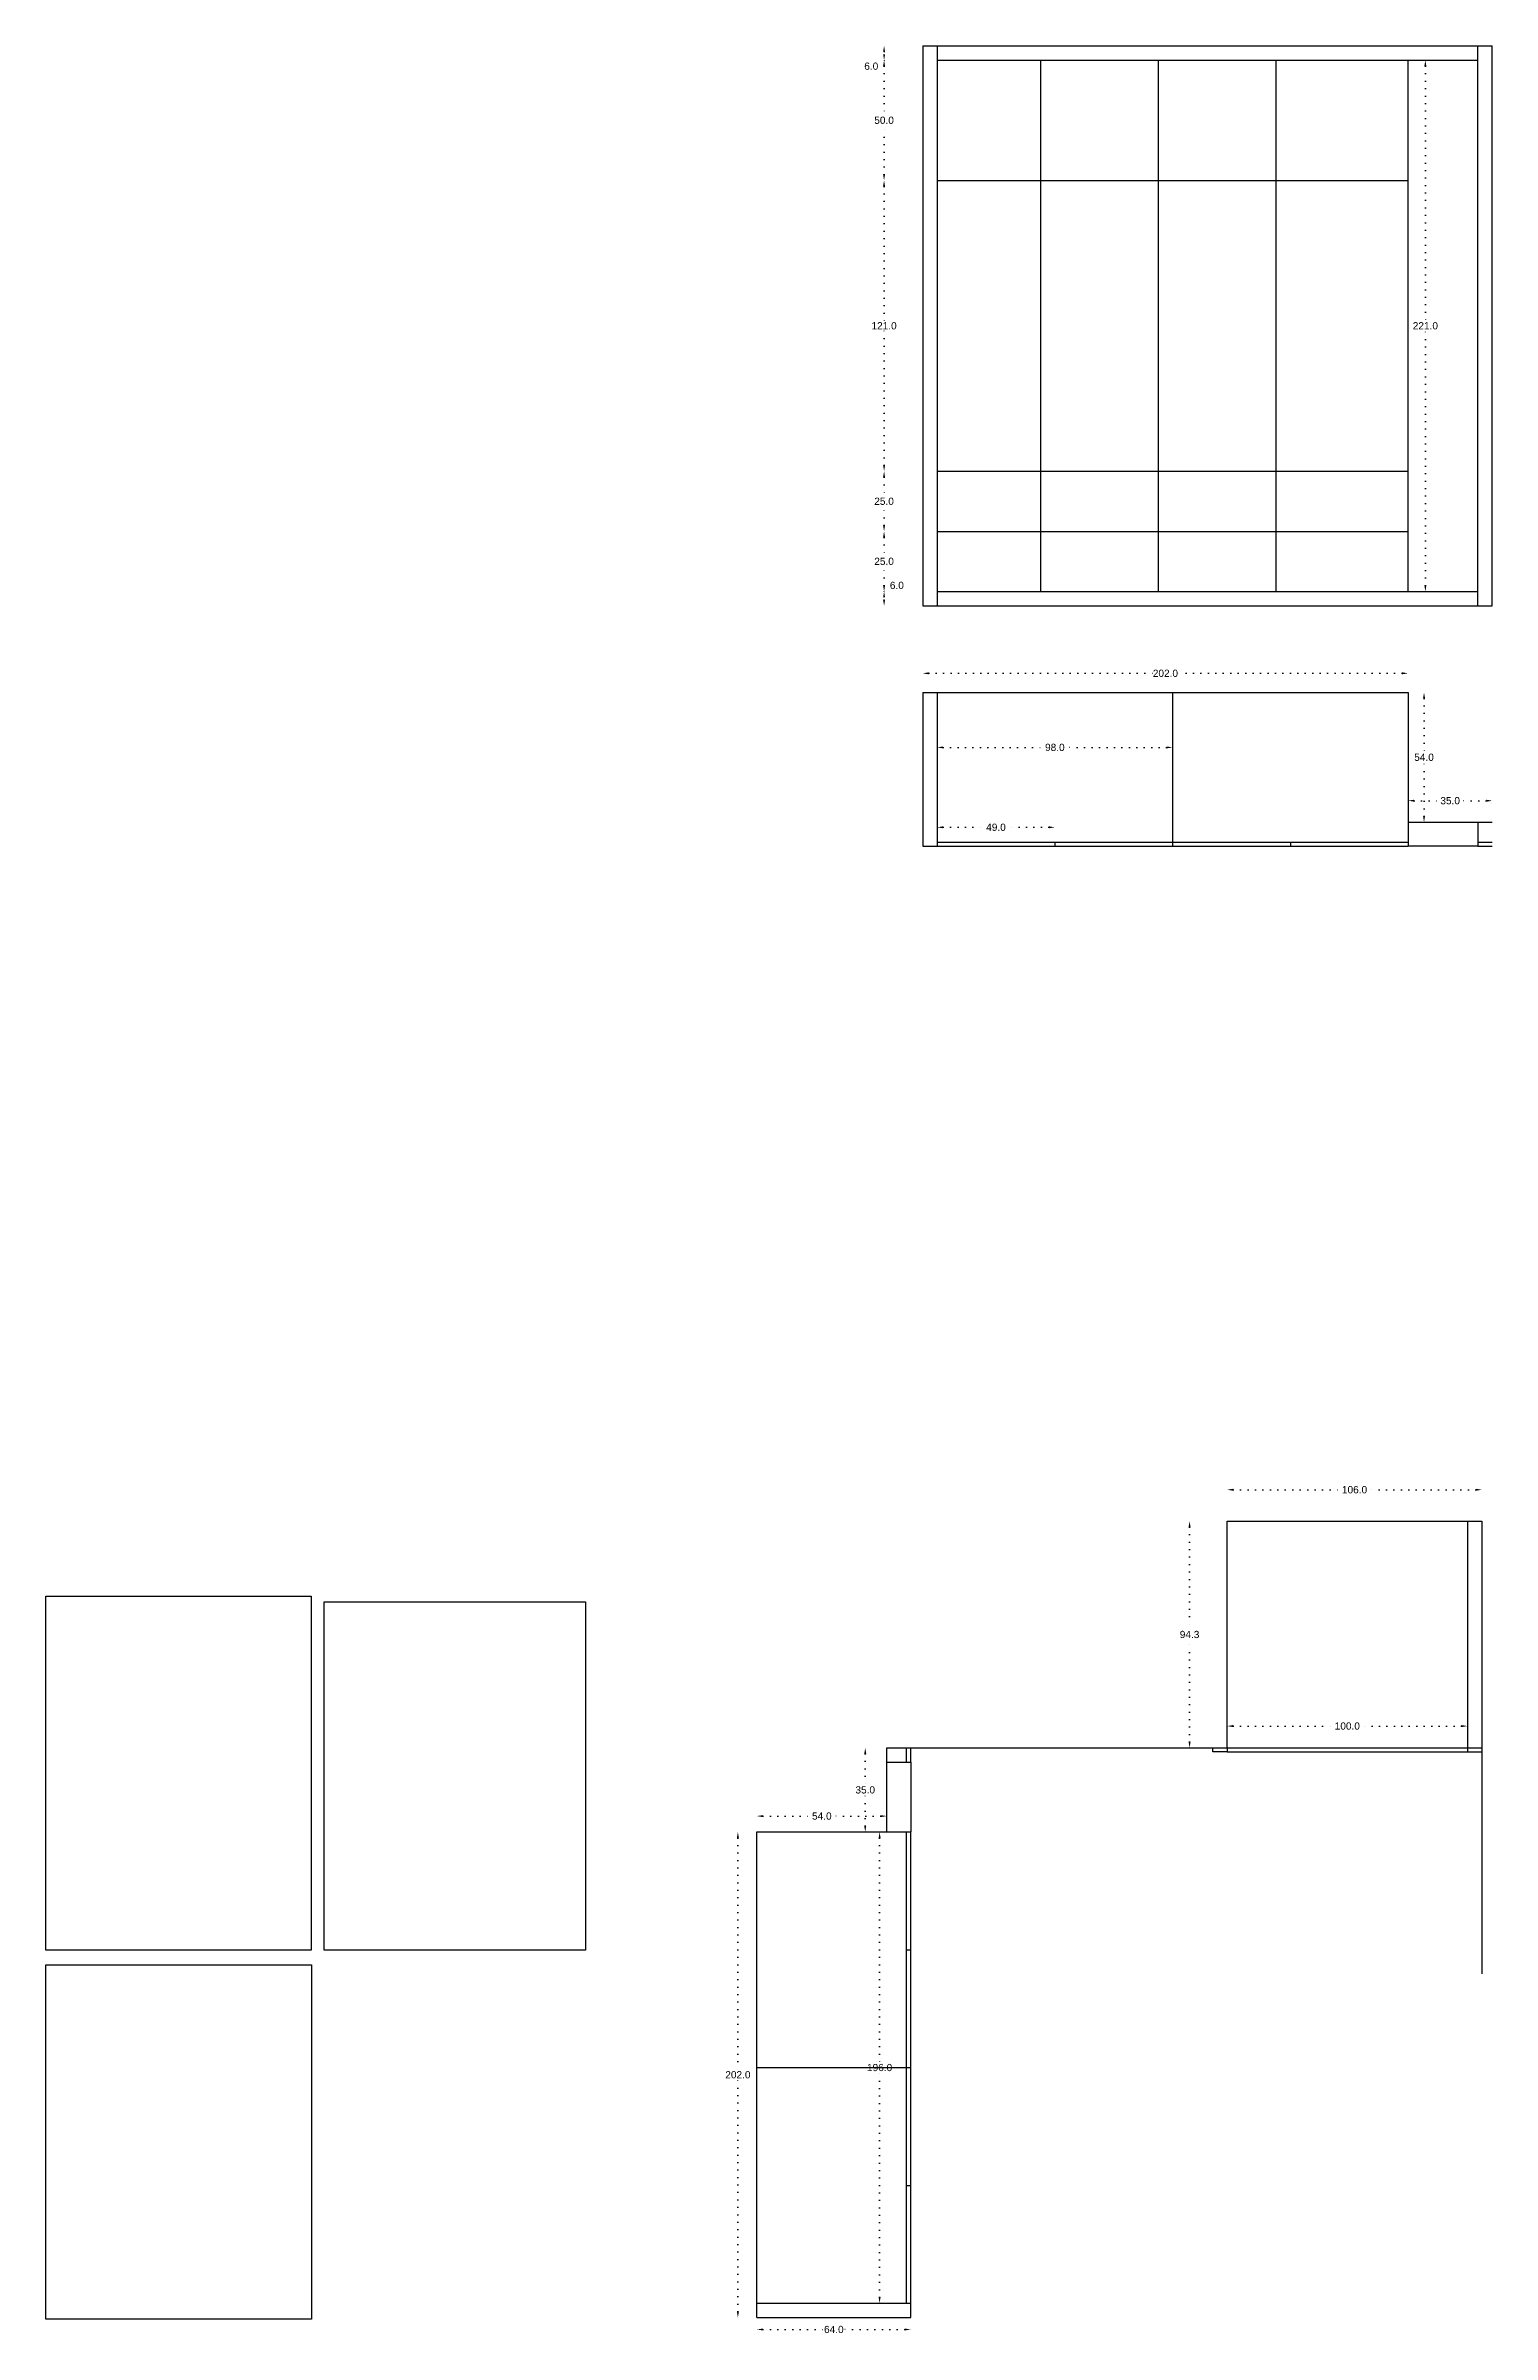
# Model space of a CAD drawing. Header units: inches. Extents: x 6 to 608, y -4 to 948.
import ezdxf

# ---------------------------------------------------------------- set-up
doc = ezdxf.new("R2010")
doc.units = ezdxf.units.IN
doc.header["$MEASUREMENT"] = 0
doc.linetypes.add('ACAD_ISO07W100', pattern=[3, 0, -3])
doc.styles.get("Standard").update_dxf_attribs({"font": 'arial.ttf'})
doc.dimstyles.get("Standard").update_dxf_attribs({"dimtxt": 3, "dimasz": 2.5, "dimexe": 0.18, "dimexo": 0.0625, "dimgap": 0.09, "dimtad": 0, "dimtih": 1, "dimtoh": 1, "dimdec": 1, "dimzin": 0, "dimdsep": 46, "dimtxsty": 'Standard', "dimcen": 0.09, "dimse1": 1, "dimse2": 1, "dimadec": 0, "dimazin": 0, "dimtfac": 1, "dimtdec": 1, "dimtofl": 0, "dimtmove": 0, "dimatfit": 3, "dimfxl": 1, "dimtolj": 1, "dimtzin": 0, "dimarcsym": 0})
picture_1 = doc.add_image_def('image1.jpeg', size_in_pixel=(3024, 4032))
picture_2 = doc.add_image_def('image2.jpeg', size_in_pixel=(3024, 4032))
picture_3 = doc.add_image_def('image3.jpeg', size_in_pixel=(3024, 4032))

# ---------------------------------------------------------------- blocks, each defined once
blk = doc.blocks.new('*D1')
at = {"color": 0, "linetype": 'ACAD_ISO07W100', "lineweight": -2, "transparency": 16777216}
for p, q in [((294.42, 202.71), (294.42, 105.83)), ((294.42, 5.71), (294.42, 102.59))]:
    blk.add_line(p, q, dxfattribs=at)
at = {"color": 0, "transparency": 16777216}
for points in [[(294, 202.71), (294.84, 202.71), (294.42, 205.21)], [(294, 5.71), (294.84, 5.71), (294.42, 3.21)]]:
    blk.add_solid(points, dxfattribs=at)
at = {"layer": 'Defpoints', "color": 0, "transparency": 16777216}
for p in [(294.42, 205.21), (302.35, 205.21), (302.35, 3.21)]:
    blk.add_point(p, dxfattribs=at)
at = {"color": 0, "transparency": 16777216, "insert": (294.42, 104.21), "char_height": 3, "attachment_point": 5}
blk.add_mtext('\\A1;202.0', dxfattribs=at)
blk = doc.blocks.new('*D2')
at = {"color": 0, "linetype": 'ACAD_ISO07W100', "lineweight": -2, "transparency": 16777216}
for p, q in [((304.85, 211.83), (325.37, 211.83)), ((353.85, 211.83), (333.33, 211.83))]:
    blk.add_line(p, q, dxfattribs=at)
at = {"color": 0, "transparency": 16777216}
for points in [[(304.85, 212.24), (304.85, 211.41), (302.35, 211.83)], [(353.85, 212.24), (353.85, 211.41), (356.35, 211.83)]]:
    blk.add_solid(points, dxfattribs=at)
at = {"layer": 'Defpoints', "color": 0, "transparency": 16777216}
for p in [(356.35, 211.83), (302.35, 205.21), (356.35, 205.21)]:
    blk.add_point(p, dxfattribs=at)
at = {"color": 0, "transparency": 16777216, "insert": (329.35, 211.83), "char_height": 3, "attachment_point": 5}
blk.add_mtext('\\A1;54.0', dxfattribs=at)
blk = doc.blocks.new('*D3')
at = {"color": 0, "linetype": 'ACAD_ISO07W100', "lineweight": -2, "transparency": 16777216}
for p, q in [((347.41, 237.71), (347.41, 224.33)), ((347.41, 207.71), (347.41, 221.09))]:
    blk.add_line(p, q, dxfattribs=at)
at = {"color": 0, "transparency": 16777216}
for points in [[(346.99, 237.71), (347.83, 237.71), (347.41, 240.21)], [(346.99, 207.71), (347.83, 207.71), (347.41, 205.21)]]:
    blk.add_solid(points, dxfattribs=at)
at = {"layer": 'Defpoints', "color": 0, "transparency": 16777216}
for p in [(347.41, 240.21), (356.35, 240.21), (356.35, 205.21)]:
    blk.add_point(p, dxfattribs=at)
at = {"color": 0, "transparency": 16777216, "insert": (347.41, 222.71), "char_height": 3, "attachment_point": 5}
blk.add_mtext('\\A1;35.0', dxfattribs=at)
blk = doc.blocks.new('*D4')
at = {"color": 0, "linetype": 'ACAD_ISO07W100', "lineweight": -2, "transparency": 16777216}
for p, q in [((500.52, 347.59), (546.01, 347.59)), ((601.52, 347.59), (556.02, 347.59))]:
    blk.add_line(p, q, dxfattribs=at)
at = {"color": 0, "transparency": 16777216}
for points in [[(500.52, 348.01), (500.52, 347.18), (498.02, 347.59)], [(601.52, 348.01), (601.52, 347.18), (604.02, 347.59)]]:
    blk.add_solid(points, dxfattribs=at)
at = {"layer": 'Defpoints', "color": 0, "transparency": 16777216}
for p in [(604.02, 347.59), (498.02, 334.51), (604.02, 334.51)]:
    blk.add_point(p, dxfattribs=at)
at = {"color": 0, "transparency": 16777216, "insert": (551.02, 347.59), "char_height": 3, "attachment_point": 5}
blk.add_mtext('\\A1;106.0', dxfattribs=at)
blk = doc.blocks.new('*D5')
at = {"color": 0, "linetype": 'ACAD_ISO07W100', "lineweight": -2, "transparency": 16777216}
for p, q in [((482.38, 332.01), (482.38, 288.98)), ((482.38, 242.71), (482.38, 285.74))]:
    blk.add_line(p, q, dxfattribs=at)
at = {"color": 0, "transparency": 16777216}
for points in [[(481.96, 332.01), (482.79, 332.01), (482.38, 334.51)], [(481.96, 242.71), (482.79, 242.71), (482.38, 240.21)]]:
    blk.add_solid(points, dxfattribs=at)
at = {"layer": 'Defpoints', "color": 0, "transparency": 16777216}
for p in [(482.38, 334.51), (498.02, 334.51), (498.02, 240.21)]:
    blk.add_point(p, dxfattribs=at)
at = {"color": 0, "transparency": 16777216, "insert": (482.38, 287.36), "char_height": 3, "attachment_point": 5}
blk.add_mtext('\\A1;94.3', dxfattribs=at)
blk = doc.blocks.new('*D6')
at = {"color": 0, "linetype": 'ACAD_ISO07W100', "lineweight": -2, "transparency": 16777216}
for p, q in [((500.52, 249.28), (543.01, 249.28)), ((595.52, 249.28), (553.02, 249.28))]:
    blk.add_line(p, q, dxfattribs=at)
at = {"color": 0, "transparency": 16777216}
for points in [[(500.52, 249.7), (500.52, 248.86), (498.02, 249.28)], [(595.52, 249.7), (595.52, 248.86), (598.02, 249.28)]]:
    blk.add_solid(points, dxfattribs=at)
at = {"layer": 'Defpoints', "color": 0, "transparency": 16777216}
for p in [(498.02, 249.28), (498.02, 240.21), (598.02, 238.51)]:
    blk.add_point(p, dxfattribs=at)
at = {"color": 0, "transparency": 16777216, "insert": (548.02, 249.28), "char_height": 3, "attachment_point": 5}
blk.add_mtext('\\A1;100.0', dxfattribs=at)
blk = doc.blocks.new('*D9')
at = {"color": 0, "linetype": 'ACAD_ISO07W100', "lineweight": -2, "transparency": 16777216}
for p, q in [((373.82, 687.22), (467.15, 687.22)), ((570.82, 687.22), (477.5, 687.22))]:
    blk.add_line(p, q, dxfattribs=at)
at = {"color": 0, "transparency": 16777216}
for points in [[(373.82, 687.64), (373.82, 686.8), (371.32, 687.22)], [(570.82, 687.64), (570.82, 686.8), (573.32, 687.22)]]:
    blk.add_solid(points, dxfattribs=at)
at = {"layer": 'Defpoints', "color": 0, "transparency": 16777216}
for p in [(573.32, 687.22), (371.32, 679.29), (573.32, 679.29)]:
    blk.add_point(p, dxfattribs=at)
at = {"color": 0, "transparency": 16777216, "insert": (472.32, 687.22), "char_height": 3, "attachment_point": 5}
blk.add_mtext('\\A1;202.0', dxfattribs=at)
blk = doc.blocks.new('*D7')
at = {"color": 0, "linetype": 'ACAD_ISO07W100', "lineweight": -2, "transparency": 16777216}
for p, q in [((579.94, 676.79), (579.94, 653.91)), ((579.94, 627.79), (579.94, 650.67))]:
    blk.add_line(p, q, dxfattribs=at)
at = {"color": 0, "transparency": 16777216}
for points in [[(579.52, 676.79), (580.36, 676.79), (579.94, 679.29)], [(579.52, 627.79), (580.36, 627.79), (579.94, 625.29)]]:
    blk.add_solid(points, dxfattribs=at)
at = {"layer": 'Defpoints', "color": 0, "transparency": 16777216}
for p in [(573.32, 679.29), (573.32, 625.29), (579.94, 625.29)]:
    blk.add_point(p, dxfattribs=at)
at = {"color": 0, "transparency": 16777216, "insert": (579.94, 652.29), "char_height": 3, "attachment_point": 5}
blk.add_mtext('\\A1;54.0', dxfattribs=at)
blk = doc.blocks.new('*D8')
at = {"color": 0, "linetype": 'ACAD_ISO07W100', "lineweight": -2, "transparency": 16777216}
for p, q in [((575.82, 634.23), (586.84, 634.23)), ((605.82, 634.23), (594.81, 634.23))]:
    blk.add_line(p, q, dxfattribs=at)
at = {"color": 0, "transparency": 16777216}
for points in [[(575.82, 634.65), (575.82, 633.81), (573.32, 634.23)], [(605.82, 634.65), (605.82, 633.81), (608.32, 634.23)]]:
    blk.add_solid(points, dxfattribs=at)
at = {"layer": 'Defpoints', "color": 0, "transparency": 16777216}
for p in [(608.32, 634.23), (573.32, 625.29), (608.32, 625.29)]:
    blk.add_point(p, dxfattribs=at)
at = {"color": 0, "transparency": 16777216, "insert": (590.82, 634.23), "char_height": 3, "attachment_point": 5}
blk.add_mtext('\\A1;35.0', dxfattribs=at)
blk = doc.blocks.new('*D10')
at = {"color": 0, "linetype": 'ACAD_ISO07W100', "lineweight": -2, "transparency": 16777216}
for p, q in [((379.82, 656.4), (422.34, 656.4)), ((472.82, 656.4), (430.31, 656.4))]:
    blk.add_line(p, q, dxfattribs=at)
at = {"color": 0, "transparency": 16777216}
for points in [[(379.82, 656.81), (379.82, 655.98), (377.32, 656.4)], [(472.82, 656.81), (472.82, 655.98), (475.32, 656.4)]]:
    blk.add_solid(points, dxfattribs=at)
at = {"layer": 'Defpoints', "color": 0, "transparency": 16777216}
for p in [(377.32, 679.29), (475.32, 679.29), (475.32, 656.4)]:
    blk.add_point(p, dxfattribs=at)
at = {"color": 0, "transparency": 16777216, "insert": (426.32, 656.4), "char_height": 3, "attachment_point": 5}
blk.add_mtext('\\A1;98.0', dxfattribs=at)
blk = doc.blocks.new('*D11')
at = {"color": 0, "linetype": 'ACAD_ISO07W100', "lineweight": -2, "transparency": 16777216}
for p, q in [((379.82, 623.17), (397.78, 623.17)), ((423.82, 623.17), (405.87, 623.17))]:
    blk.add_line(p, q, dxfattribs=at)
at = {"color": 0, "transparency": 16777216}
for points in [[(379.82, 623.59), (379.82, 622.76), (377.32, 623.17)], [(423.82, 623.59), (423.82, 622.76), (426.32, 623.17)]]:
    blk.add_solid(points, dxfattribs=at)
at = {"layer": 'Defpoints', "color": 0, "transparency": 16777216}
for p in [(377.32, 623.17), (377.32, 615.29), (426.32, 616.99)]:
    blk.add_point(p, dxfattribs=at)
at = {"color": 0, "transparency": 16777216, "insert": (401.82, 623.17), "char_height": 3, "attachment_point": 5}
blk.add_mtext('\\A1;49.0', dxfattribs=at)
blk = doc.blocks.new('*D12')
at = {"color": 0, "linetype": 'ACAD_ISO07W100', "lineweight": -2, "transparency": 16777216}
for p, q in [((304.85, -1.75), (330.36, -1.75)), ((363.85, -1.75), (338.34, -1.75))]:
    blk.add_line(p, q, dxfattribs=at)
at = {"color": 0, "transparency": 16777216}
for points in [[(304.85, -1.34), (304.85, -2.17), (302.35, -1.75)], [(363.85, -1.34), (363.85, -2.17), (366.35, -1.75)]]:
    blk.add_solid(points, dxfattribs=at)
at = {"layer": 'Defpoints', "color": 0, "transparency": 16777216}
for p in [(302.35, 9.21), (366.35, 9.21), (366.35, -1.75)]:
    blk.add_point(p, dxfattribs=at)
at = {"color": 0, "transparency": 16777216, "insert": (334.35, -1.75), "char_height": 3, "attachment_point": 5}
blk.add_mtext('\\A1;64.0', dxfattribs=at)
blk = doc.blocks.new('*D13')
at = {"color": 0, "linetype": 'ACAD_ISO07W100', "lineweight": -2, "transparency": 16777216}
for p, q in [((355.25, 721.29), (355.25, 723.79)), ((355.25, 723.79), (357.75, 723.79)), ((355.25, 717.79), (355.25, 718.79))]:
    blk.add_line(p, q, dxfattribs=at)
at = {"color": 0, "transparency": 16777216}
for points in [[(354.83, 718.79), (355.66, 718.79), (355.25, 721.29)], [(354.83, 717.79), (355.66, 717.79), (355.25, 715.29)]]:
    blk.add_solid(points, dxfattribs=at)
at = {"layer": 'Defpoints', "color": 0, "transparency": 16777216}
for p in [(355.25, 721.29), (371.32, 715.29), (377.32, 721.29)]:
    blk.add_point(p, dxfattribs=at)
at = {"color": 0, "transparency": 16777216, "insert": (360.57, 723.79), "char_height": 3, "attachment_point": 5}
blk.add_mtext('\\A1;6.0', dxfattribs=at)
blk = doc.blocks.new('*D14')
at = {"color": 0, "linetype": 'ACAD_ISO07W100', "lineweight": -2, "transparency": 16777216}
for p, q in [((355.25, 743.79), (355.25, 735.41)), ((355.25, 723.79), (355.25, 732.17))]:
    blk.add_line(p, q, dxfattribs=at)
at = {"color": 0, "transparency": 16777216}
for points in [[(354.83, 743.79), (355.66, 743.79), (355.25, 746.29)], [(354.83, 723.79), (355.66, 723.79), (355.25, 721.29)]]:
    blk.add_solid(points, dxfattribs=at)
at = {"layer": 'Defpoints', "color": 0, "transparency": 16777216}
for p in [(355.25, 746.29), (377.32, 746.29), (377.32, 721.29)]:
    blk.add_point(p, dxfattribs=at)
at = {"color": 0, "transparency": 16777216, "insert": (355.25, 733.79), "char_height": 3, "attachment_point": 5}
blk.add_mtext('\\A1;25.0', dxfattribs=at)
blk = doc.blocks.new('*D15')
at = {"color": 0, "linetype": 'ACAD_ISO07W100', "lineweight": -2, "transparency": 16777216}
for p, q in [((355.25, 768.79), (355.25, 760.41)), ((355.25, 748.79), (355.25, 757.17))]:
    blk.add_line(p, q, dxfattribs=at)
at = {"color": 0, "transparency": 16777216}
for points in [[(354.83, 768.79), (355.66, 768.79), (355.25, 771.29)], [(354.83, 748.79), (355.66, 748.79), (355.25, 746.29)]]:
    blk.add_solid(points, dxfattribs=at)
at = {"layer": 'Defpoints', "color": 0, "transparency": 16777216}
for p in [(355.25, 771.29), (377.32, 771.29), (377.32, 746.29)]:
    blk.add_point(p, dxfattribs=at)
at = {"color": 0, "transparency": 16777216, "insert": (355.25, 758.79), "char_height": 3, "attachment_point": 5}
blk.add_mtext('\\A1;25.0', dxfattribs=at)
blk = doc.blocks.new('*D16')
at = {"color": 0, "linetype": 'ACAD_ISO07W100', "lineweight": -2, "transparency": 16777216}
for p, q in [((355.25, 889.79), (355.25, 833.41)), ((355.25, 773.79), (355.25, 830.17))]:
    blk.add_line(p, q, dxfattribs=at)
at = {"color": 0, "transparency": 16777216}
for points in [[(354.83, 889.79), (355.66, 889.79), (355.25, 892.29)], [(354.83, 773.79), (355.66, 773.79), (355.25, 771.29)]]:
    blk.add_solid(points, dxfattribs=at)
at = {"layer": 'Defpoints', "color": 0, "transparency": 16777216}
for p in [(355.25, 892.29), (377.32, 892.29), (377.32, 771.29)]:
    blk.add_point(p, dxfattribs=at)
at = {"color": 0, "transparency": 16777216, "insert": (355.25, 831.79), "char_height": 3, "attachment_point": 5}
blk.add_mtext('\\A1;121.0', dxfattribs=at)
blk = doc.blocks.new('*D17')
at = {"color": 0, "linetype": 'ACAD_ISO07W100', "lineweight": -2, "transparency": 16777216}
for p, q in [((355.25, 939.79), (355.25, 918.91)), ((355.25, 894.79), (355.25, 915.67))]:
    blk.add_line(p, q, dxfattribs=at)
at = {"color": 0, "transparency": 16777216}
for points in [[(354.83, 939.79), (355.66, 939.79), (355.25, 942.29)], [(354.83, 894.79), (355.66, 894.79), (355.25, 892.29)]]:
    blk.add_solid(points, dxfattribs=at)
at = {"layer": 'Defpoints', "color": 0, "transparency": 16777216}
for p in [(377.32, 942.29), (355.25, 892.29), (377.32, 892.29)]:
    blk.add_point(p, dxfattribs=at)
at = {"color": 0, "transparency": 16777216, "insert": (355.25, 917.29), "char_height": 3, "attachment_point": 5}
blk.add_mtext('\\A1;50.0', dxfattribs=at)
blk = doc.blocks.new('*D18')
at = {"color": 0, "linetype": 'ACAD_ISO07W100', "lineweight": -2, "transparency": 16777216}
for p, q in [((355.25, 945.79), (355.25, 944.79)), ((355.25, 939.79), (352.75, 939.79)), ((355.25, 942.29), (355.25, 939.79))]:
    blk.add_line(p, q, dxfattribs=at)
at = {"color": 0, "transparency": 16777216}
for points in [[(354.83, 945.79), (355.66, 945.79), (355.25, 948.29)], [(354.83, 944.79), (355.66, 944.79), (355.25, 942.29)]]:
    blk.add_solid(points, dxfattribs=at)
at = {"layer": 'Defpoints', "color": 0, "transparency": 16777216}
for p in [(371.32, 948.29), (355.25, 942.29), (377.32, 942.29)]:
    blk.add_point(p, dxfattribs=at)
at = {"color": 0, "transparency": 16777216, "insert": (349.92, 939.79), "char_height": 3, "attachment_point": 5}
blk.add_mtext('\\A1;6.0', dxfattribs=at)
blk = doc.blocks.new('*D19')
at = {"color": 0, "linetype": 'ACAD_ISO07W100', "lineweight": -2, "transparency": 16777216}
for p, q in [((580.5, 939.79), (580.5, 833.41)), ((580.5, 723.79), (580.5, 830.17))]:
    blk.add_line(p, q, dxfattribs=at)
at = {"color": 0, "transparency": 16777216}
for points in [[(580.08, 939.79), (580.91, 939.79), (580.5, 942.29)], [(580.08, 723.79), (580.91, 723.79), (580.5, 721.29)]]:
    blk.add_solid(points, dxfattribs=at)
at = {"layer": 'Defpoints', "color": 0, "transparency": 16777216}
for p in [(573.32, 942.29), (580.5, 942.29), (573.32, 721.29)]:
    blk.add_point(p, dxfattribs=at)
at = {"color": 0, "transparency": 16777216, "insert": (580.5, 831.79), "char_height": 3, "attachment_point": 5}
blk.add_mtext('\\A1;221.0', dxfattribs=at)
blk = doc.blocks.new('*D20')
at = {"color": 0, "linetype": 'ACAD_ISO07W100', "lineweight": -2, "transparency": 16777216}
for p, q in [((353.39, 202.71), (353.39, 108.83)), ((353.39, 11.71), (353.39, 105.59))]:
    blk.add_line(p, q, dxfattribs=at)
at = {"color": 0, "transparency": 16777216}
for points in [[(352.97, 202.71), (353.81, 202.71), (353.39, 205.21)], [(352.97, 11.71), (353.81, 11.71), (353.39, 9.21)]]:
    blk.add_solid(points, dxfattribs=at)
at = {"layer": 'Defpoints', "color": 0, "transparency": 16777216}
for p in [(353.39, 205.21), (364.65, 205.21), (364.65, 9.21)]:
    blk.add_point(p, dxfattribs=at)
at = {"color": 0, "transparency": 16777216, "insert": (353.39, 107.21), "char_height": 3, "attachment_point": 5}
blk.add_mtext('\\A1;196.0', dxfattribs=at)

msp = doc.modelspace()

# ---------------------------------------------------------------- linework, layer by layer
for p, q in [((371.32, 948.29), (608.32, 948.29)), ((371.32, 948.29), (371.32, 715.29)), ((377.32, 948.29), (377.32, 715.29)), ((602.32, 715.29), (602.32, 948.29)), ((608.32, 715.29), (608.32, 948.29)), ((377.32, 942.29), (602.32, 942.29)), ((420.32, 942.29), (420.32, 721.29)), ((469.32, 942.29), (469.32, 721.29)), ((518.32, 942.29), (518.32, 721.29)), ((573.32, 721.29), (573.32, 942.29)), ((377.32, 892.29), (573.32, 892.29)), ((377.32, 771.29), (573.32, 771.29)), ((377.32, 746.29), (573.32, 746.29)), ((371.32, 715.29), (608.32, 715.29)), ((377.32, 721.29), (602.32, 721.29)), ((371.32, 679.29), (573.32, 679.29)), ((371.32, 679.29), (371.32, 615.29)), ((377.32, 679.29), (377.32, 615.29)), ((475.32, 679.29), (475.32, 615.29)), ((573.32, 679.29), (573.32, 625.29)), ((573.32, 625.29), (608.32, 625.29)), ((573.32, 625.29), (573.32, 615.29)), ((602.32, 625.29), (602.32, 615.29)), ((371.32, 615.29), (573.32, 615.29)), ((377.32, 616.99), (573.32, 616.99)), ((426.32, 616.99), (426.32, 615.29)), ((524.32, 616.99), (524.32, 615.29)), ((602.32, 615.29), (573.32, 615.29)), ((602.32, 616.99), (608.32, 616.99)), ((602.32, 615.29), (608.32, 615.29)), ((498.02, 240.21), (498.02, 334.51)), ((498.02, 334.51), (604.02, 334.51)), ((598.02, 334.51), (598.02, 238.51)), ((604.02, 334.51), (604.02, 146.27)), ((356.35, 205.21), (356.35, 240.21)), ((356.35, 240.21), (498.02, 240.21)), ((364.65, 234.21), (364.65, 240.21)), ((366.35, 234.21), (366.35, 240.21)), ((492.02, 238.51), (492.02, 240.21)), ((498.02, 238.51), (492.02, 238.51)), ((498.02, 240.21), (604.02, 240.21)), ((498.02, 240.21), (498.02, 238.51)), ((498.02, 238.51), (604.02, 238.51)), ((356.35, 234.21), (366.35, 234.21)), ((366.35, 234.21), (366.35, 205.21)), ((302.35, 3.21), (302.35, 205.21)), ((302.35, 205.21), (356.35, 205.21)), ((356.35, 205.21), (366.35, 205.21)), ((364.65, 9.21), (364.65, 205.21)), ((366.35, 3.21), (366.35, 205.21)), ((364.65, 156.21), (366.35, 156.21)), ((302.35, 107.21), (366.35, 107.21)), ((364.65, 58.21), (366.35, 58.21)), ((302.35, 9.21), (366.35, 9.21)), ((302.35, 3.21), (366.35, 3.21))]:
    msp.add_line(p, q)

# ---------------------------------------------------------------- dimensions: what is measured, and where the dimension line sits
for base, p1, p2, angle, picture, middle in [((355.25, 942.29), (371.32, 948.29), (377.32, 942.29), 270, '*D18', (349.92, 939.79)), ((355.25, 892.29), (377.32, 942.29), (377.32, 892.29), 270, '*D17', (355.25, 917.29)), ((580.5, 942.29), (573.32, 721.29), (573.32, 942.29), 270, '*D19', (580.5, 831.79)), ((355.25, 892.29), (377.32, 771.29), (377.32, 892.29), 270, '*D16', (355.25, 831.79)), ((355.25, 771.29), (377.32, 746.29), (377.32, 771.29), 270, '*D15', (355.25, 758.79)), ((355.25, 746.29), (377.32, 721.29), (377.32, 746.29), 270, '*D14', (355.25, 733.79)), ((355.25, 721.29), (371.32, 715.29), (377.32, 721.29), 270, '*D13', (360.57, 723.79)), ((573.32, 687.22), (371.32, 679.29), (573.32, 679.29), 180, '*D9', (472.32, 687.22)), ((579.94, 625.29), (573.32, 679.29), (573.32, 625.29), 270, '*D7', (579.94, 652.29)), ((608.32, 634.23), (573.32, 625.29), (608.32, 625.29), 180, '*D8', (590.82, 634.23)), ((482.38, 334.51), (498.02, 240.21), (498.02, 334.51), 270, '*D5', (482.38, 287.36)), ((347.41, 240.21), (356.35, 205.21), (356.35, 240.21), 270, '*D3', (347.41, 222.71)), ((294.42, 205.21), (302.35, 3.21), (302.35, 205.21), 270, '*D1', (294.42, 104.21)), ((353.39, 205.21), (364.65, 9.21), (364.65, 205.21), 270, '*D20', (353.39, 107.21))]:
    dim = msp.add_linear_dim(base=base, p1=p1, p2=p2, angle=angle, dimstyle='Standard')
    dim.commit()
    dim.dimension.update_dxf_attribs({"geometry": picture, "text_midpoint": middle})
for base, p1, p2, picture, middle in [((475.32, 656.4), (377.32, 679.29), (475.32, 679.29), '*D10', (426.32, 656.4)), ((377.32, 623.17), (426.32, 616.99), (377.32, 615.29), '*D11', (401.82, 623.17)), ((604.02, 347.59), (498.02, 334.51), (604.02, 334.51), '*D4', (551.02, 347.59)), ((498.02, 249.28), (598.02, 238.51), (498.02, 240.21), '*D6', (548.02, 249.28)), ((356.35, 211.83), (302.35, 205.21), (356.35, 205.21), '*D2', (329.35, 211.83))]:
    dim = msp.add_linear_dim(base=base, p1=p1, p2=p2, dimstyle='Standard')
    dim.commit()
    dim.dimension.update_dxf_attribs({"geometry": picture, "text_midpoint": middle})
dim = msp.add_linear_dim(base=(366.35, -1.75), p1=(302.35, 9.21), p2=(366.35, 9.21), dimstyle='Standard')
dim.commit()
dim.dimension.update_dxf_attribs({"geometry": '*D12', "text_midpoint": (334.35, -1.75), "dimtype": 160})

# ---------------------------------------------------------------- pictures from other files: only their frames are drawn
image = msp.add_image(picture_2, insert=(6.4, 156.01), size_in_units=(110.51, 147.34))
image.dxf.flags = 7
image = msp.add_image(picture_3, insert=(122.28, 156.01), size_in_units=(108.7, 144.94))
image.dxf.flags = 7
image = msp.add_image(picture_1, insert=(6.4, 2.54), size_in_units=(110.57, 147.43))
image.dxf.flags = 7

doc.saveas('drawing.dxf')
